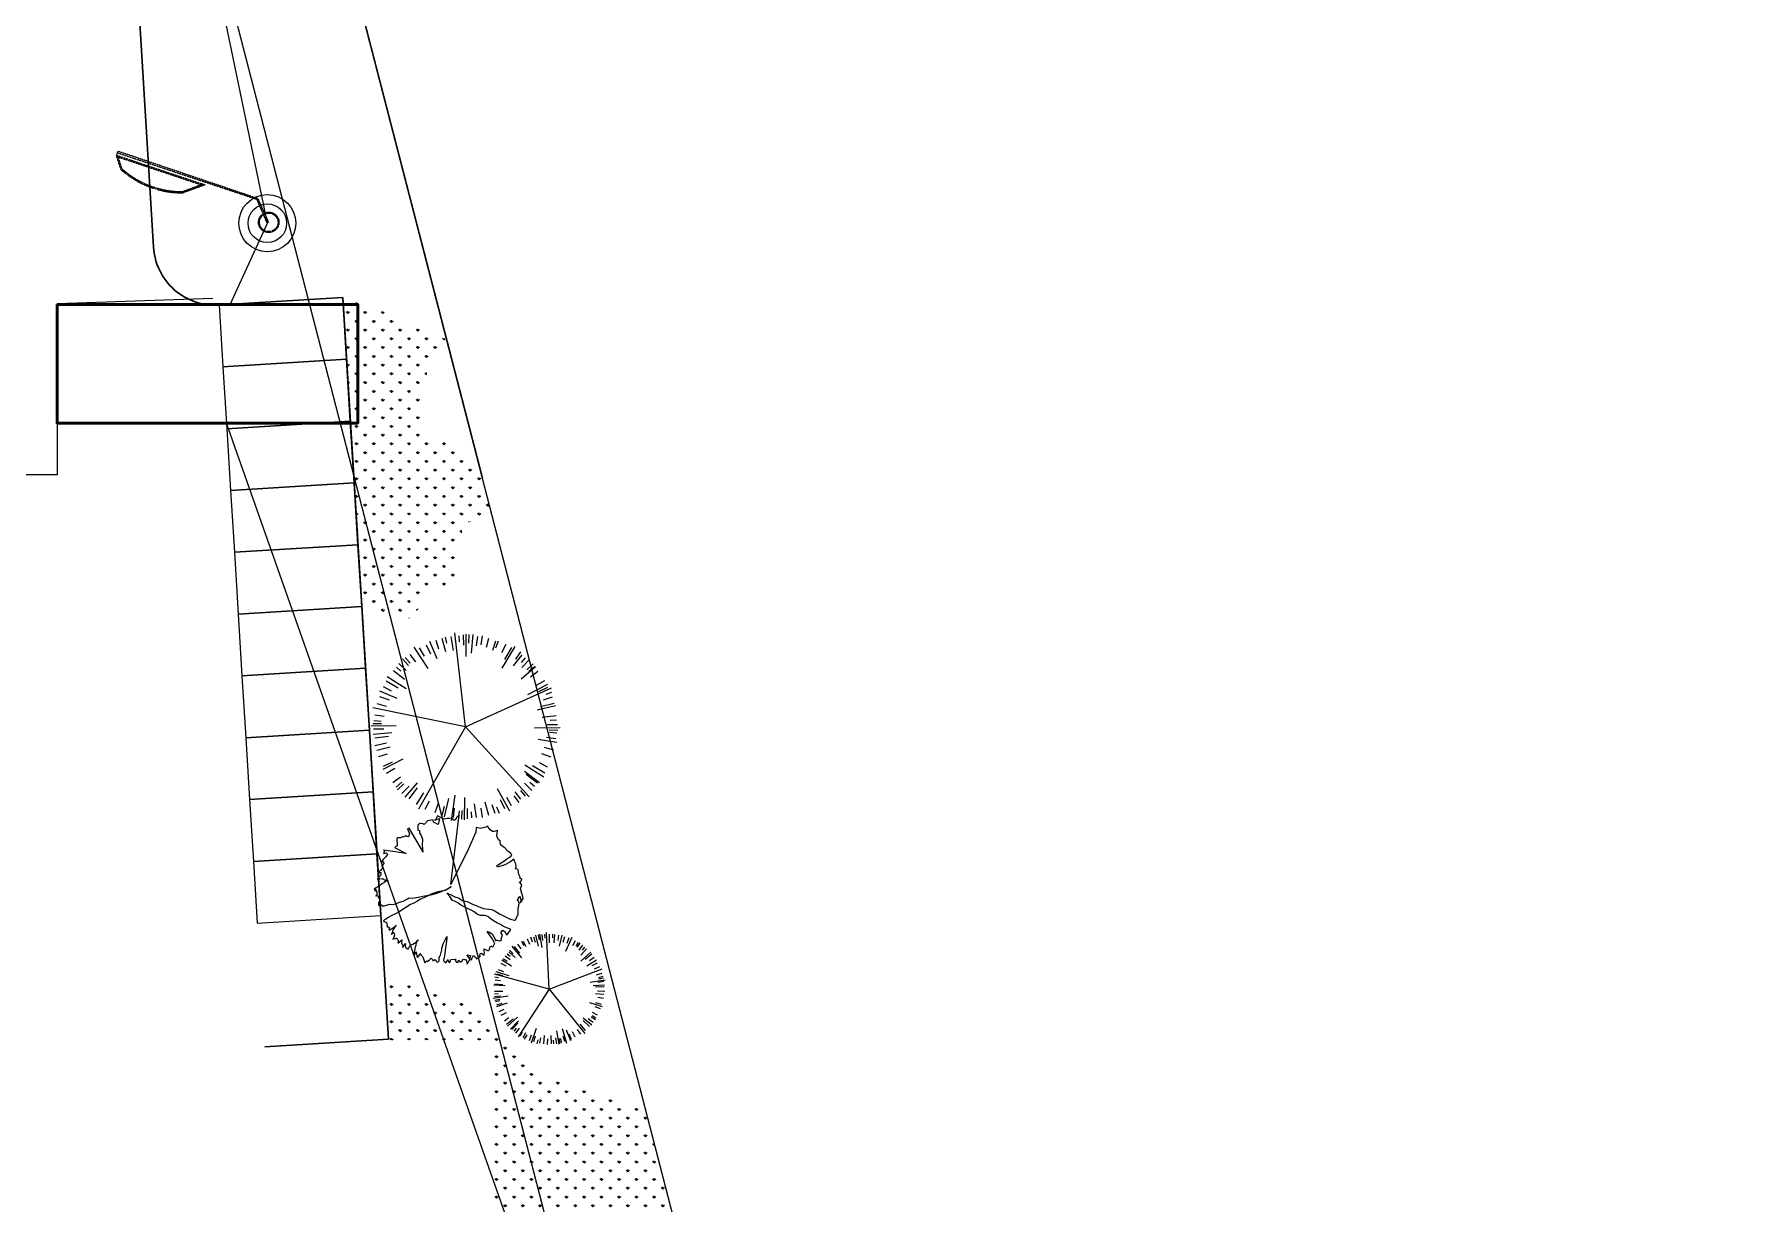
# Model space of a CAD drawing. Header units: millimetres. Extents: x 2402294 to 3337895, y 3394997 to 3969149.
# Drawn here: x 2518031 to 2545786, y 3455118 to 3474001 of the extents above; entities that cross this region are included whole.
import ezdxf

# ---------------------------------------------------------------- set-up
doc = ezdxf.new("R2010")
doc.units = ezdxf.units.MM
doc.header["$MEASUREMENT"] = 0
doc.linetypes.add('HIDDEN', pattern=[0.375, 0.25, -0.125])
for name, color, linetype in [('2', 2, 'HIDDEN'), ('EP', 20, 'Continuous'), ('FANCE', 25, 'Continuous'), ('ups wire', 3, 'Continuous')]:
    doc.layers.add(name, color=color, linetype=linetype)
for name, color, linetype, lineweight in [('electrical poles', 10, 'Continuous', 5), ('greenery', 82, 'Continuous', 5), ('landscape', 155, 'Continuous', 20), ('planters', 107, 'Continuous', 20), ('Wall-0.5', 7, 'Continuous', 50)]:
    doc.layers.add(name, color=color, linetype=linetype, lineweight=lineweight)
pattern_1 = [(90, (361325.64, -822646.28), (-141.421356, 141.421356), [37.5, -245.342713]), (45, (361325.64, -822646.28), (-141.421356, 141.421356), [37.5, -162.5]), (135, (361325.64, -822646.28), (-141.421356, -141.421356), [37.5, -162.5])]

# ---------------------------------------------------------------- blocks, each defined once
blk = doc.blocks.new('tr-flat-4-flat-1-flat-1-flat-1')
at = {"layer": 'greenery', "color": 3, "ltscale": 5}
for p, q in [((473754, -1753045), (473830, -1753021)), ((473754, -1753045), (473830, -1753021)), ((473798, -1752975), (473765, -1753041)), ((473798, -1752975), (473765, -1753041)), ((473861, -1753007), (473798, -1752975)), ((473861, -1753007), (473798, -1752975)), ((473830, -1753021), (473809, -1753114)), ((473830, -1753021), (473809, -1753114)), ((473908, -1753029), (473861, -1753007)), ((473908, -1753029), (473861, -1753007)), ((473952, -1753018), (473908, -1753029)), ((473952, -1753018), (473908, -1753029)), ((473989, -1753019), (473952, -1753018)), ((473989, -1753019), (473952, -1753018)), ((474037, -1753015), (473989, -1753019)), ((474037, -1753015), (473989, -1753019)), ((474011, -1754084), (474148, -1752958)), ((474011, -1754084), (474148, -1752958)), ((474063, -1753046), (474037, -1753015)), ((474063, -1753046), (474037, -1753015)), ((474105, -1753002), (474094, -1753032)), ((474105, -1753002), (474094, -1753032)), ((474148, -1752958), (474105, -1753002)), ((474148, -1752958), (474105, -1753002)), ((474148, -1752958), (474148, -1752958)), ((474148, -1752958), (474148, -1752958)), ((473342, -1753175), (473311, -1753188)), ((473342, -1753175), (473311, -1753188)), ((473311, -1753188), (473346, -1753266)), ((473311, -1753188), (473346, -1753266)), ((473311, -1753188), (473311, -1753188)), ((473311, -1753188), (473311, -1753188)), ((473346, -1753266), (473330, -1753315)), ((473346, -1753266), (473330, -1753315)), ((473539, -1753512), (473342, -1753175)), ((473539, -1753512), (473342, -1753175)), ((473342, -1753175), (473342, -1753175)), ((473342, -1753175), (473342, -1753175)), ((473490, -1753118), (473480, -1753123)), ((473490, -1753118), (473480, -1753123)), ((473480, -1753123), (473480, -1753207)), ((473480, -1753123), (473480, -1753207)), ((473480, -1753123), (473480, -1753123)), ((473480, -1753123), (473480, -1753123)), ((473480, -1753207), (473507, -1753213)), ((473480, -1753207), (473507, -1753213)), ((473508, -1753102), (473490, -1753118)), ((473508, -1753102), (473490, -1753118)), ((473507, -1753213), (473505, -1753264)), ((473507, -1753213), (473505, -1753264)), ((473505, -1753264), (473518, -1753267)), ((473505, -1753264), (473518, -1753267)), ((473518, -1753098), (473508, -1753102)), ((473518, -1753098), (473508, -1753102)), ((473559, -1753105), (473518, -1753098)), ((473559, -1753105), (473518, -1753098)), ((473518, -1753267), (473531, -1753295)), ((473518, -1753267), (473531, -1753295)), ((473531, -1753295), (473556, -1753352)), ((473531, -1753295), (473556, -1753352)), ((473575, -1753115), (473559, -1753105)), ((473575, -1753115), (473559, -1753105)), ((473586, -1753111), (473575, -1753115)), ((473586, -1753111), (473575, -1753115)), ((473635, -1753055), (473586, -1753111)), ((473635, -1753055), (473586, -1753111)), ((473727, -1753040), (473635, -1753055)), ((473727, -1753040), (473635, -1753055)), ((473733, -1753080), (473727, -1753040)), ((473733, -1753080), (473727, -1753040)), ((473809, -1753114), (473733, -1753080)), ((473809, -1753114), (473733, -1753080)), ((473765, -1753041), (473754, -1753045)), ((473765, -1753041), (473754, -1753045)), ((473754, -1753045), (473754, -1753045)), ((473754, -1753045), (473754, -1753045)), ((474076, -1753048), (474063, -1753046)), ((474076, -1753048), (474063, -1753046)), ((474094, -1753032), (474076, -1753048)), ((474094, -1753032), (474076, -1753048)), ((474418, -1753238), (474295, -1753520)), ((474418, -1753238), (474295, -1753520)), ((474424, -1753167), (474418, -1753238)), ((474424, -1753167), (474418, -1753238)), ((474424, -1753167), (474424, -1753167)), ((474424, -1753167), (474424, -1753167)), ((474451, -1753172), (474424, -1753167)), ((474424, -1753167), (474424, -1753167)), ((474424, -1753167), (474424, -1753167)), ((474451, -1753172), (474424, -1753167)), ((474491, -1753180), (474451, -1753172)), ((474491, -1753180), (474451, -1753172)), ((474536, -1753169), (474491, -1753180)), ((474536, -1753169), (474491, -1753180)), ((474580, -1753158), (474536, -1753169)), ((474580, -1753158), (474536, -1753169)), ((474536, -1753169), (474536, -1753169)), ((474536, -1753169), (474536, -1753169)), ((474611, -1753145), (474580, -1753158)), ((474611, -1753145), (474580, -1753158)), ((474618, -1753159), (474611, -1753145)), ((474618, -1753159), (474611, -1753145)), ((474650, -1753204), (474618, -1753159)), ((474650, -1753204), (474618, -1753159)), ((474686, -1753231), (474650, -1753204)), ((474686, -1753231), (474650, -1753204)), ((474710, -1753229), (474686, -1753231)), ((474710, -1753229), (474686, -1753231)), ((474765, -1753213), (474710, -1753229)), ((474765, -1753213), (474710, -1753229)), ((474754, -1753302), (474765, -1753213)), ((474754, -1753302), (474765, -1753213)), ((472941, -1753553), (472926, -1753576)), ((472941, -1753553), (472926, -1753576)), ((472926, -1753576), (472930, -1753584)), ((472926, -1753576), (472930, -1753584)), ((472928, -1753525), (472941, -1753553)), ((472932, -1753532), (472928, -1753525)), ((472928, -1753525), (472941, -1753553)), ((472932, -1753532), (472928, -1753525)), ((472930, -1753584), (472974, -1753573)), ((472930, -1753584), (472974, -1753573)), ((473289, -1753587), (472932, -1753532)), ((473289, -1753587), (472932, -1753532)), ((472974, -1753573), (472977, -1753580)), ((472974, -1753573), (472977, -1753580)), ((473127, -1753472), (473110, -1753488)), ((473127, -1753472), (473110, -1753488)), ((473110, -1753488), (473113, -1753495)), ((473110, -1753488), (473113, -1753495)), ((473113, -1753495), (473289, -1753587)), ((473113, -1753495), (473289, -1753587)), ((473148, -1753463), (473127, -1753472)), ((473148, -1753463), (473127, -1753472)), ((473153, -1753333), (473143, -1753338)), ((473153, -1753333), (473143, -1753338)), ((473143, -1753338), (473148, -1753463)), ((473143, -1753338), (473148, -1753463)), ((473201, -1753330), (473153, -1753333)), ((473201, -1753330), (473153, -1753333)), ((473232, -1753316), (473201, -1753330)), ((473232, -1753316), (473201, -1753330)), ((473245, -1753319), (473232, -1753316)), ((473245, -1753319), (473232, -1753316)), ((473287, -1753301), (473245, -1753319)), ((473287, -1753301), (473245, -1753319)), ((473303, -1753310), (473287, -1753301)), ((473303, -1753310), (473287, -1753301)), ((473330, -1753315), (473303, -1753310)), ((473330, -1753315), (473303, -1753310)), ((473561, -1753562), (473539, -1753512)), ((473561, -1753562), (473539, -1753512)), ((473556, -1753352), (473548, -1753448)), ((473556, -1753352), (473548, -1753448)), ((473548, -1753448), (473561, -1753562)), ((473548, -1753448), (473561, -1753562)), ((474295, -1753520), (474011, -1754084)), ((474295, -1753520), (474011, -1754084)), ((474761, -1753317), (474754, -1753302)), ((474761, -1753317), (474754, -1753302)), ((474782, -1753366), (474761, -1753317)), ((474782, -1753366), (474761, -1753317)), ((474812, -1753379), (474782, -1753366)), ((474812, -1753379), (474782, -1753366)), ((474816, -1753444), (474812, -1753379)), ((474816, -1753444), (474812, -1753379)), ((474856, -1753478), (474816, -1753444)), ((474856, -1753478), (474816, -1753444)), ((474889, -1753497), (474856, -1753478)), ((474889, -1753497), (474856, -1753478)), ((474909, -1753514), (474889, -1753497)), ((474909, -1753514), (474889, -1753497)), ((474918, -1753536), (474909, -1753514)), ((474918, -1753536), (474909, -1753514)), ((474951, -1753555), (474918, -1753536)), ((474951, -1753555), (474918, -1753536)), ((474990, -1753589), (474951, -1753555)), ((474990, -1753589), (474951, -1753555)), ((472892, -1753837), (472878, -1753860)), ((472892, -1753837), (472878, -1753860)), ((472922, -1753680), (472890, -1753719)), ((472922, -1753680), (472890, -1753719)), ((472910, -1753821), (472892, -1753837)), ((472910, -1753821), (472892, -1753837)), ((472894, -1753701), (472914, -1753717)), ((472894, -1753701), (472914, -1753717)), ((472905, -1753781), (472897, -1753792)), ((472905, -1753781), (472897, -1753792)), ((472897, -1753792), (472908, -1753788)), ((472897, -1753792), (472908, -1753788)), ((472919, -1753757), (472905, -1753781)), ((472919, -1753757), (472905, -1753781)), ((472905, -1753781), (472905, -1753781)), ((472905, -1753781), (472905, -1753781)), ((472908, -1753788), (472910, -1753821)), ((472908, -1753788), (472910, -1753821)), ((472914, -1753717), (472924, -1753713)), ((472914, -1753717), (472924, -1753713)), ((472914, -1753717), (472914, -1753717)), ((472914, -1753717), (472914, -1753717)), ((472930, -1753753), (472919, -1753757)), ((472930, -1753753), (472919, -1753757)), ((472919, -1753757), (472919, -1753757)), ((472919, -1753757), (472919, -1753757)), ((472919, -1753757), (472919, -1753757)), ((472919, -1753757), (472919, -1753757)), ((472919, -1753757), (472919, -1753757)), ((472919, -1753757), (472919, -1753757)), ((472965, -1753636), (472922, -1753680)), ((472965, -1753636), (472922, -1753680)), ((472924, -1753713), (472927, -1753720)), ((472924, -1753713), (472924, -1753713)), ((472924, -1753713), (472927, -1753720)), ((472924, -1753713), (472924, -1753713)), ((472927, -1753720), (472930, -1753753)), ((472927, -1753720), (472930, -1753753)), ((472972, -1753624), (472965, -1753636)), ((472972, -1753624), (472965, -1753636)), ((472965, -1753636), (472965, -1753636)), ((472965, -1753636), (472965, -1753636)), ((472990, -1753608), (472972, -1753624)), ((472990, -1753608), (472972, -1753624)), ((472977, -1753580), (472990, -1753608)), ((472977, -1753580), (472990, -1753608)), ((474755, -1753784), (474783, -1753764)), ((474755, -1753784), (474783, -1753764)), ((474765, -1753806), (474755, -1753784)), ((474765, -1753806), (474755, -1753784)), ((474885, -1753770), (474765, -1753806)), ((474885, -1753770), (474765, -1753806)), ((474783, -1753764), (474870, -1753709)), ((474783, -1753764), (474870, -1753709)), ((474870, -1753709), (474916, -1753672)), ((474870, -1753709), (474916, -1753672)), ((474965, -1753727), (474885, -1753770)), ((474965, -1753727), (474885, -1753770)), ((474916, -1753672), (474965, -1753642)), ((474916, -1753672), (474965, -1753642)), ((474965, -1753642), (474975, -1753638)), ((474965, -1753642), (474975, -1753638)), ((474982, -1753711), (474965, -1753727)), ((474982, -1753711), (474965, -1753727)), ((474975, -1753638), (475000, -1753610)), ((474975, -1753638), (475000, -1753610)), ((475028, -1753674), (474982, -1753711)), ((475028, -1753674), (474982, -1753711)), ((475000, -1753610), (474990, -1753589)), ((475000, -1753610), (474990, -1753589)), ((475043, -1753709), (475028, -1753674)), ((475043, -1753709), (475028, -1753674)), ((475062, -1753752), (475043, -1753709)), ((475062, -1753752), (475043, -1753709)), ((475059, -1753830), (475067, -1753792)), ((475059, -1753830), (475067, -1753792)), ((475102, -1753844), (475059, -1753830)), ((475102, -1753844), (475059, -1753830)), ((475067, -1753792), (475062, -1753752)), ((475067, -1753792), (475062, -1753752)), ((475107, -1753884), (475102, -1753844)), ((475107, -1753884), (475102, -1753844)), ((472823, -1754130), (472792, -1754143)), ((472823, -1754130), (472792, -1754143)), ((472833, -1754125), (472823, -1754130)), ((472833, -1754125), (472823, -1754130)), ((472832, -1753982), (472828, -1754000)), ((472832, -1753982), (472828, -1754000)), ((472828, -1754000), (472839, -1753996)), ((472828, -1754000), (472839, -1753996)), ((472840, -1753970), (472832, -1753982)), ((472840, -1753970), (472832, -1753982)), ((472832, -1753982), (472832, -1753982)), ((472832, -1753982), (472832, -1753982)), ((472861, -1754104), (472833, -1754125)), ((472861, -1754104), (472833, -1754125)), ((472839, -1753996), (472849, -1753991)), ((472839, -1753996), (472849, -1753991)), ((472860, -1753961), (472840, -1753970)), ((472860, -1753961), (472840, -1753970)), ((472849, -1753991), (472859, -1753987)), ((472849, -1753991), (472859, -1753987)), ((472849, -1753991), (472849, -1753991)), ((472849, -1753991), (472849, -1753991)), ((472860, -1753876), (472853, -1753888)), ((472860, -1753876), (472853, -1753888)), ((472853, -1753888), (472856, -1753895)), ((472853, -1753888), (472856, -1753895)), ((472856, -1753895), (472866, -1753891)), ((472856, -1753895), (472866, -1753891)), ((472856, -1753895), (472856, -1753895)), ((472856, -1753895), (472856, -1753895)), ((472859, -1753987), (472886, -1753992)), ((472859, -1753987), (472886, -1753992)), ((472867, -1753865), (472860, -1753876)), ((472867, -1753865), (472860, -1753876)), ((472868, -1753949), (472860, -1753961)), ((472868, -1753949), (472860, -1753961)), ((472879, -1754088), (472861, -1754104)), ((472879, -1754088), (472861, -1754104)), ((472866, -1753891), (472880, -1753893)), ((472866, -1753891), (472866, -1753891)), ((472866, -1753891), (472880, -1753893)), ((472866, -1753891), (472866, -1753891)), ((472878, -1753860), (472867, -1753865)), ((472878, -1753860), (472867, -1753865)), ((472875, -1753938), (472868, -1753949)), ((472875, -1753938), (472868, -1753949)), ((472882, -1753926), (472875, -1753938)), ((472882, -1753926), (472875, -1753938)), ((472889, -1754084), (472879, -1754088)), ((472889, -1754084), (472879, -1754088)), ((472880, -1753893), (472882, -1753926)), ((472880, -1753893), (472882, -1753926)), ((472882, -1753926), (472882, -1753926)), ((472882, -1753926), (472882, -1753926)), ((472886, -1753992), (472910, -1753990)), ((472886, -1753992), (472910, -1753990)), ((472907, -1754068), (472889, -1754084)), ((472907, -1754068), (472889, -1754084)), ((472928, -1754059), (472907, -1754068)), ((472928, -1754059), (472907, -1754068)), ((472910, -1753990), (472927, -1754000)), ((472910, -1753990), (472927, -1754000)), ((472927, -1754000), (472943, -1754009)), ((472927, -1754000), (472943, -1754009)), ((472938, -1754054), (472928, -1754059)), ((472938, -1754054), (472928, -1754059)), ((472928, -1754059), (472928, -1754059)), ((472928, -1754059), (472928, -1754059)), ((472956, -1754038), (472938, -1754054)), ((472956, -1754038), (472938, -1754054)), ((472943, -1754009), (472957, -1754012)), ((472943, -1754009), (472957, -1754012)), ((472997, -1754020), (472956, -1754038)), ((472997, -1754020), (472956, -1754038)), ((472957, -1754012), (472990, -1754031)), ((472957, -1754012), (472990, -1754031)), ((472990, -1754031), (473003, -1754034)), ((472990, -1754031), (473003, -1754034)), ((472997, -1754020), (472997, -1754020)), ((473003, -1754034), (472997, -1754020)), ((472997, -1754020), (472997, -1754020)), ((473003, -1754034), (472997, -1754020)), ((473985, -1754138), (474013, -1754117)), ((473985, -1754138), (474013, -1754117)), ((474017, -1754124), (473999, -1754140)), ((474017, -1754124), (473999, -1754140)), ((474013, -1754117), (474017, -1754124)), ((474013, -1754117), (474017, -1754124)), ((475113, -1753925), (475107, -1753884)), ((475113, -1753925), (475107, -1753884)), ((475131, -1753967), (475113, -1753925)), ((475131, -1753967), (475113, -1753925)), ((475124, -1753979), (475131, -1753967)), ((475124, -1753979), (475131, -1753967)), ((475160, -1754005), (475124, -1753979)), ((475160, -1754005), (475124, -1753979)), ((475124, -1754063), (475146, -1754029)), ((475124, -1754063), (475146, -1754029)), ((475134, -1754059), (475124, -1754063)), ((475134, -1754059), (475124, -1754063)), ((475160, -1754090), (475134, -1754059)), ((475160, -1754090), (475134, -1754059)), ((475145, -1754139), (475160, -1754090)), ((475145, -1754139), (475160, -1754090)), ((475146, -1754029), (475156, -1754024)), ((475146, -1754029), (475156, -1754024)), ((475156, -1754024), (475160, -1754005)), ((475156, -1754024), (475160, -1754005)), ((475160, -1754090), (475160, -1754090)), ((475160, -1754090), (475160, -1754090)), ((475160, -1754090), (475160, -1754090)), ((475160, -1754090), (475160, -1754090)), ((472792, -1754143), (472774, -1754159)), ((472792, -1754143), (472774, -1754159)), ((472774, -1754159), (472778, -1754166)), ((472774, -1754159), (472778, -1754166)), ((472778, -1754166), (472788, -1754162)), ((472778, -1754166), (472788, -1754162)), ((472804, -1754172), (472787, -1754188)), ((472804, -1754172), (472787, -1754188)), ((472787, -1754188), (472790, -1754195)), ((472787, -1754188), (472790, -1754195)), ((472788, -1754162), (472795, -1754150)), ((472788, -1754162), (472795, -1754150)), ((472790, -1754195), (472808, -1754179)), ((472790, -1754195), (472808, -1754179)), ((472795, -1754150), (472798, -1754157)), ((472795, -1754150), (472798, -1754157)), ((472798, -1754157), (472804, -1754172)), ((472798, -1754157), (472804, -1754172)), ((472800, -1754275), (472808, -1754263)), ((472808, -1754263), (472800, -1754275)), ((472800, -1754275), (472808, -1754263)), ((472808, -1754263), (472800, -1754275)), ((472808, -1754179), (472820, -1754207)), ((472808, -1754179), (472820, -1754207)), ((472815, -1754252), (472808, -1754263)), ((472815, -1754252), (472808, -1754263)), ((472808, -1754263), (472834, -1754269)), ((472808, -1754263), (472834, -1754269)), ((472820, -1754207), (472815, -1754252)), ((472820, -1754207), (472815, -1754252)), ((472834, -1754269), (472850, -1754304)), ((472834, -1754269), (472850, -1754304)), ((472847, -1754382), (472846, -1754407)), ((472847, -1754382), (472846, -1754407)), ((472846, -1754407), (472852, -1754422)), ((472846, -1754407), (472846, -1754407)), ((472846, -1754407), (472852, -1754422)), ((472846, -1754407), (472846, -1754407)), ((472858, -1754351), (472847, -1754382)), ((472858, -1754351), (472847, -1754382)), ((472847, -1754382), (472847, -1754382)), ((472847, -1754382), (472847, -1754382)), ((472850, -1754304), (472859, -1754325)), ((472850, -1754304), (472859, -1754325)), ((472852, -1754422), (472883, -1754408)), ((472852, -1754422), (472883, -1754408)), ((472859, -1754325), (472858, -1754351)), ((472859, -1754325), (472858, -1754351)), ((472883, -1754408), (472919, -1754435)), ((472883, -1754408), (472919, -1754435)), ((472974, -1754419), (473029, -1754404)), ((472974, -1754419), (473029, -1754404)), ((473029, -1754404), (473080, -1754407)), ((473029, -1754404), (473080, -1754407)), ((473080, -1754407), (473145, -1754387)), ((473080, -1754407), (473145, -1754387)), ((473145, -1754387), (473186, -1754369)), ((473145, -1754387), (473186, -1754369)), ((473186, -1754369), (473241, -1754353)), ((473186, -1754369), (473241, -1754353)), ((473364, -1754409), (473208, -1754503)), ((473364, -1754409), (473208, -1754503)), ((473241, -1754353), (473311, -1754314)), ((473241, -1754353), (473311, -1754314)), ((473311, -1754314), (473342, -1754301)), ((473311, -1754314), (473342, -1754301)), ((473342, -1754301), (473392, -1754304)), ((473342, -1754301), (473392, -1754304)), ((473416, -1754387), (473364, -1754409)), ((473416, -1754387), (473364, -1754409)), ((473392, -1754304), (473485, -1754289)), ((473392, -1754304), (473485, -1754289)), ((473475, -1754352), (473416, -1754387)), ((473475, -1754352), (473416, -1754387)), ((473514, -1754327), (473475, -1754352)), ((473514, -1754327), (473475, -1754352)), ((473485, -1754289), (473587, -1754270)), ((473485, -1754289), (473587, -1754270)), ((473586, -1754296), (473514, -1754327)), ((473586, -1754296), (473514, -1754327)), ((473707, -1754234), (473586, -1754296)), ((473707, -1754234), (473586, -1754296)), ((473587, -1754270), (473655, -1754257)), ((473587, -1754270), (473655, -1754257)), ((473655, -1754257), (473689, -1754250)), ((473655, -1754257), (473689, -1754250)), ((473689, -1754250), (473734, -1754239)), ((473689, -1754250), (473734, -1754239)), ((473803, -1754201), (473707, -1754234)), ((473803, -1754201), (473707, -1754234)), ((473734, -1754239), (473789, -1754224)), ((473734, -1754239), (473789, -1754224)), ((473789, -1754224), (473864, -1754199)), ((473789, -1754224), (473864, -1754199)), ((473919, -1754184), (473803, -1754201)), ((473919, -1754184), (473803, -1754201)), ((473864, -1754199), (473937, -1754168)), ((473864, -1754199), (473937, -1754168)), ((473999, -1754140), (473919, -1754184)), ((473999, -1754140), (473919, -1754184)), ((473937, -1754168), (473985, -1754138)), ((473937, -1754168), (473985, -1754138)), ((473951, -1754229), (473959, -1754217)), ((473951, -1754229), (473959, -1754217)), ((473997, -1754277), (473951, -1754229)), ((473997, -1754277), (473951, -1754229)), ((473959, -1754217), (473981, -1754241)), ((473959, -1754217), (473981, -1754241)), ((473981, -1754241), (474008, -1754246)), ((473981, -1754241), (474008, -1754246)), ((474035, -1754336), (473997, -1754277)), ((474035, -1754336), (473997, -1754277)), ((474008, -1754246), (474075, -1754285)), ((474008, -1754246), (474075, -1754285)), ((474082, -1754358), (474035, -1754336)), ((474082, -1754358), (474035, -1754336)), ((474075, -1754285), (474145, -1754305)), ((474075, -1754285), (474145, -1754305)), ((474128, -1754380), (474082, -1754358)), ((474128, -1754380), (474082, -1754358)), ((474168, -1754414), (474128, -1754380)), ((474168, -1754414), (474128, -1754380)), ((474145, -1754305), (474198, -1754341)), ((474145, -1754305), (474198, -1754341)), ((474198, -1754341), (474278, -1754357)), ((474198, -1754341), (474278, -1754357)), ((474278, -1754357), (474375, -1754408)), ((474278, -1754357), (474375, -1754408)), ((474375, -1754408), (474405, -1754420)), ((474375, -1754408), (474405, -1754420)), ((475086, -1754343), (475122, -1754284)), ((475086, -1754343), (475122, -1754284)), ((475099, -1754345), (475086, -1754343)), ((475099, -1754345), (475086, -1754343)), ((475115, -1754381), (475099, -1754345)), ((475115, -1754381), (475099, -1754345)), ((475113, -1754432), (475115, -1754381)), ((475113, -1754432), (475115, -1754381)), ((475122, -1754284), (475129, -1754273)), ((475122, -1754284), (475129, -1754273)), ((475129, -1754273), (475144, -1754334)), ((475129, -1754273), (475144, -1754334)), ((475138, -1754151), (475145, -1754139)), ((475138, -1754151), (475145, -1754139)), ((475138, -1754151), (475138, -1754151)), ((475161, -1754233), (475138, -1754151)), ((475138, -1754151), (475138, -1754151)), ((475161, -1754233), (475138, -1754151)), ((475139, -1754379), (475182, -1754309)), ((475139, -1754379), (475182, -1754309)), ((475144, -1754334), (475139, -1754379)), ((475144, -1754334), (475139, -1754379)), ((475171, -1754255), (475161, -1754233)), ((475171, -1754255), (475161, -1754233)), ((475182, -1754309), (475171, -1754255)), ((475182, -1754309), (475171, -1754255)), ((472852, -1754422), (472852, -1754422)), ((472852, -1754422), (472852, -1754422)), ((472919, -1754435), (472974, -1754419)), ((472919, -1754435), (472974, -1754419)), ((472941, -1754654), (472924, -1754670)), ((472941, -1754654), (472924, -1754670)), ((472924, -1754670), (472930, -1754684)), ((472924, -1754670), (472924, -1754670)), ((472924, -1754670), (472930, -1754684)), ((472924, -1754670), (472924, -1754670)), ((472930, -1754684), (472940, -1754680)), ((472930, -1754684), (472940, -1754680)), ((472940, -1754680), (472973, -1754699)), ((472940, -1754680), (472940, -1754680)), ((472940, -1754680), (472973, -1754699)), ((472940, -1754680), (472940, -1754680)), ((472972, -1754640), (472941, -1754654)), ((472972, -1754640), (472941, -1754654)), ((473000, -1754619), (472972, -1754640)), ((473000, -1754619), (472972, -1754640)), ((473049, -1754590), (473000, -1754619)), ((473049, -1754590), (473000, -1754619)), ((473142, -1754549), (473049, -1754590)), ((473142, -1754549), (473049, -1754590)), ((473191, -1754519), (473142, -1754549)), ((473191, -1754519), (473142, -1754549)), ((473208, -1754503), (473191, -1754519)), ((473208, -1754503), (473191, -1754519)), ((474217, -1754443), (474168, -1754414)), ((474217, -1754443), (474168, -1754414)), ((474281, -1754475), (474217, -1754443)), ((474281, -1754475), (474217, -1754443)), ((474341, -1754499), (474281, -1754475)), ((474341, -1754499), (474281, -1754475)), ((474390, -1754528), (474341, -1754499)), ((474390, -1754528), (474341, -1754499)), ((474446, -1754571), (474390, -1754528)), ((474446, -1754571), (474390, -1754528)), ((474405, -1754420), (474538, -1754472)), ((474405, -1754420), (474538, -1754472)), ((474490, -1754586), (474446, -1754571)), ((474490, -1754586), (474446, -1754571)), ((474564, -1754588), (474490, -1754586)), ((474564, -1754588), (474490, -1754586)), ((474538, -1754472), (474670, -1754491)), ((474538, -1754472), (474670, -1754491)), ((474608, -1754602), (474564, -1754588)), ((474608, -1754602), (474564, -1754588)), ((474647, -1754636), (474608, -1754602)), ((474647, -1754636), (474608, -1754602)), ((474700, -1754672), (474647, -1754636)), ((474700, -1754672), (474647, -1754636)), ((474670, -1754491), (474713, -1754506)), ((474670, -1754491), (474713, -1754506)), ((474766, -1754711), (474700, -1754672)), ((474766, -1754711), (474700, -1754672)), ((474713, -1754506), (474799, -1754561)), ((474713, -1754506), (474799, -1754561)), ((474799, -1754561), (474909, -1754615)), ((474799, -1754561), (474909, -1754615)), ((474909, -1754615), (474972, -1754646)), ((474909, -1754615), (474972, -1754646)), ((474972, -1754646), (474999, -1754652)), ((474972, -1754646), (474999, -1754652)), ((474999, -1754652), (475039, -1754659)), ((474999, -1754652), (475039, -1754659)), ((475039, -1754659), (475053, -1754662)), ((475039, -1754659), (475039, -1754659)), ((475039, -1754659), (475053, -1754662)), ((475039, -1754659), (475039, -1754659)), ((475053, -1754662), (475067, -1754639)), ((475053, -1754662), (475067, -1754639)), ((475067, -1754639), (475075, -1754627)), ((475067, -1754639), (475075, -1754627)), ((475075, -1754627), (475083, -1754589)), ((475075, -1754627), (475083, -1754589)), ((475083, -1754589), (475100, -1754573)), ((475083, -1754589), (475100, -1754573)), ((475083, -1754589), (475083, -1754589)), ((475083, -1754589), (475083, -1754589)), ((475083, -1754589), (475083, -1754589)), ((475083, -1754589), (475083, -1754589)), ((475100, -1754573), (475103, -1754496)), ((475100, -1754573), (475103, -1754496)), ((475103, -1754496), (475106, -1754444)), ((475103, -1754496), (475106, -1754444)), ((475103, -1754496), (475103, -1754496)), ((475103, -1754496), (475103, -1754496)), ((475106, -1754444), (475113, -1754432)), ((475106, -1754444), (475113, -1754432)), ((472973, -1754699), (472982, -1754746)), ((472973, -1754699), (472982, -1754746)), ((472982, -1754746), (472977, -1754765)), ((472982, -1754746), (472977, -1754765)), ((472977, -1754765), (472991, -1754767)), ((472977, -1754765), (472977, -1754765)), ((472977, -1754765), (472991, -1754767)), ((472977, -1754765), (472977, -1754765)), ((472991, -1754767), (472994, -1754774)), ((472991, -1754767), (472994, -1754774)), ((472994, -1754774), (473004, -1754770)), ((472994, -1754774), (473004, -1754770)), ((473004, -1754770), (473024, -1754787)), ((473004, -1754770), (473024, -1754787)), ((473024, -1754787), (473013, -1754817)), ((473024, -1754787), (473013, -1754817)), ((473013, -1754817), (473026, -1754820)), ((473013, -1754817), (473026, -1754820)), ((473026, -1754820), (473044, -1754804)), ((473026, -1754820), (473044, -1754804)), ((473044, -1754804), (473054, -1754799)), ((473044, -1754804), (473054, -1754799)), ((473054, -1754799), (473103, -1754769)), ((473054, -1754799), (473103, -1754769)), ((473069, -1754860), (473054, -1754884)), ((473069, -1754860), (473054, -1754884)), ((473054, -1754884), (473057, -1754891)), ((473054, -1754884), (473057, -1754891)), ((473057, -1754891), (473082, -1754863)), ((473057, -1754891), (473082, -1754863)), ((473070, -1754835), (473069, -1754860)), ((473070, -1754835), (473069, -1754860)), ((473084, -1754811), (473070, -1754835)), ((473084, -1754811), (473070, -1754835)), ((473092, -1754943), (473078, -1754966)), ((473092, -1754943), (473078, -1754966)), ((473078, -1754966), (473088, -1754962)), ((473078, -1754966), (473088, -1754962)), ((473082, -1754863), (473092, -1754858)), ((473082, -1754863), (473092, -1754858)), ((473120, -1754753), (473084, -1754811)), ((473120, -1754753), (473084, -1754811)), ((473088, -1754962), (473122, -1754955)), ((473088, -1754962), (473122, -1754955)), ((473092, -1754858), (473101, -1754906)), ((473092, -1754858), (473101, -1754906)), ((473101, -1754906), (473092, -1754943)), ((473101, -1754906), (473092, -1754943)), ((473103, -1754769), (473131, -1754749)), ((473103, -1754769), (473131, -1754749)), ((473131, -1754749), (473120, -1754753)), ((473131, -1754749), (473120, -1754753)), ((473122, -1754955), (473130, -1754944)), ((473122, -1754955), (473130, -1754944)), ((473130, -1754944), (473152, -1754968)), ((473130, -1754944), (473152, -1754968)), ((473921, -1754979), (473950, -1754932)), ((473921, -1754979), (473950, -1754932)), ((473946, -1754951), (473944, -1755002)), ((473946, -1754951), (473944, -1755002)), ((473947, -1754925), (473946, -1754951)), ((473947, -1754925), (473946, -1754951)), ((473950, -1754932), (473947, -1754925)), ((473950, -1754932), (473947, -1754925)), ((474602, -1754842), (474628, -1754847)), ((474646, -1754916), (474602, -1754842)), ((474602, -1754842), (474628, -1754847)), ((474646, -1754916), (474602, -1754842)), ((474628, -1754847), (474681, -1754884)), ((474628, -1754847), (474681, -1754884)), ((474669, -1754940), (474646, -1754916)), ((474669, -1754940), (474646, -1754916)), ((474720, -1755028), (474669, -1754940)), ((474720, -1755028), (474669, -1754940)), ((474681, -1754884), (474735, -1754979)), ((474681, -1754884), (474735, -1754979)), ((474813, -1754733), (474766, -1754711)), ((474813, -1754733), (474766, -1754711)), ((474862, -1754762), (474813, -1754733)), ((474862, -1754762), (474813, -1754733)), ((474818, -1754858), (474853, -1754825)), ((474818, -1754858), (474853, -1754825)), ((474850, -1754903), (474818, -1754858)), ((474850, -1754903), (474818, -1754858)), ((474827, -1754964), (474831, -1754945)), ((474827, -1754964), (474831, -1754945)), ((474833, -1754978), (474827, -1754964)), ((474833, -1754978), (474827, -1754964)), ((474831, -1754945), (474850, -1754903)), ((474831, -1754945), (474850, -1754903)), ((474831, -1754945), (474831, -1754945)), ((474831, -1754945), (474831, -1754945)), ((474853, -1754825), (474889, -1754852)), ((474853, -1754825), (474889, -1754852)), ((474906, -1754777), (474862, -1754762)), ((474906, -1754777), (474862, -1754762)), ((474889, -1754852), (474905, -1754887)), ((474889, -1754852), (474905, -1754887)), ((474905, -1754887), (474921, -1754897)), ((474905, -1754887), (474921, -1754897)), ((474969, -1754809), (474906, -1754777)), ((474969, -1754809), (474906, -1754777)), ((474921, -1754897), (474982, -1754811)), ((474921, -1754897), (474982, -1754811)), ((474982, -1754811), (474969, -1754809)), ((474982, -1754811), (474969, -1754809)), ((473152, -1754968), (473162, -1754989)), ((473152, -1754968), (473162, -1754989)), ((473157, -1755034), (473220, -1754981)), ((473157, -1755034), (473220, -1754981)), ((473161, -1755015), (473157, -1755034)), ((473161, -1755015), (473157, -1755034)), ((473162, -1754989), (473161, -1755015)), ((473162, -1754989), (473161, -1755015)), ((473220, -1754981), (473218, -1755032)), ((473220, -1754981), (473218, -1755032)), ((473218, -1755032), (473242, -1755089)), ((473218, -1755032), (473242, -1755089)), ((473235, -1755101), (473242, -1755089)), ((473242, -1755089), (473235, -1755101)), ((473235, -1755101), (473242, -1755089)), ((473242, -1755089), (473235, -1755101)), ((473242, -1755089), (473282, -1755038)), ((473242, -1755089), (473282, -1755038)), ((473282, -1755038), (473274, -1755076)), ((473282, -1755038), (473274, -1755076)), ((473274, -1755076), (473280, -1755090)), ((473274, -1755076), (473280, -1755090)), ((473280, -1755090), (473286, -1755104)), ((473280, -1755090), (473286, -1755104)), ((473286, -1755104), (473322, -1755131)), ((473286, -1755104), (473322, -1755131)), ((473322, -1755131), (473329, -1755119)), ((473322, -1755131), (473329, -1755119)), ((473329, -1755119), (473337, -1755107)), ((473329, -1755119), (473337, -1755107)), ((473337, -1755107), (473348, -1755077)), ((473337, -1755107), (473348, -1755077)), ((473348, -1755077), (473366, -1755061)), ((473348, -1755077), (473366, -1755061)), ((473366, -1755061), (473397, -1755047)), ((473366, -1755061), (473397, -1755047)), ((473397, -1755047), (473428, -1755034)), ((473397, -1755047), (473428, -1755034)), ((473431, -1755125), (473417, -1755207)), ((473431, -1755125), (473417, -1755207)), ((473417, -1755207), (473424, -1755222)), ((473417, -1755207), (473424, -1755222)), ((473424, -1755222), (473453, -1755175)), ((473424, -1755222), (473453, -1755175)), ((473424, -1755222), (473424, -1755222)), ((473424, -1755222), (473424, -1755222)), ((473428, -1755034), (473438, -1755029)), ((473428, -1755034), (473438, -1755029)), ((473443, -1755069), (473431, -1755125)), ((473443, -1755069), (473431, -1755125)), ((473431, -1755125), (473431, -1755125)), ((473431, -1755125), (473431, -1755125)), ((473438, -1755029), (473456, -1755013)), ((473438, -1755029), (473456, -1755013)), ((473454, -1755065), (473443, -1755069)), ((473454, -1755065), (473443, -1755069)), ((473466, -1755008), (473447, -1755050)), ((473466, -1755008), (473447, -1755050)), ((473447, -1755050), (473454, -1755065)), ((473447, -1755050), (473454, -1755065)), ((473453, -1755175), (473458, -1755215)), ((473453, -1755175), (473453, -1755175)), ((473453, -1755175), (473458, -1755215)), ((473453, -1755175), (473453, -1755175)), ((473456, -1755013), (473481, -1754985)), ((473456, -1755013), (473481, -1754985)), ((473456, -1755013), (473456, -1755013)), ((473456, -1755013), (473456, -1755013)), ((473458, -1755215), (473467, -1755236)), ((473458, -1755215), (473467, -1755236)), ((473467, -1755236), (473463, -1755255)), ((473467, -1755236), (473463, -1755255)), ((473491, -1754981), (473466, -1755008)), ((473491, -1754981), (473466, -1755008)), ((473476, -1755258), (473491, -1755235)), ((473476, -1755258), (473491, -1755235)), ((473481, -1754985), (473491, -1754981)), ((473481, -1754985), (473491, -1754981)), ((473490, -1755260), (473509, -1755218)), ((473490, -1755260), (473509, -1755218)), ((473491, -1755235), (473490, -1755260)), ((473491, -1755235), (473490, -1755260)), ((473509, -1755218), (473513, -1755200)), ((473509, -1755218), (473513, -1755200)), ((473513, -1755200), (473535, -1755224)), ((473513, -1755200), (473535, -1755224)), ((473535, -1755224), (473561, -1755255)), ((473535, -1755224), (473561, -1755255)), ((473825, -1755266), (473837, -1755236)), ((473825, -1755266), (473837, -1755236)), ((473837, -1755236), (473844, -1755224)), ((473837, -1755236), (473844, -1755224)), ((473844, -1755224), (473868, -1755138)), ((473844, -1755224), (473868, -1755138)), ((473868, -1755138), (473869, -1755112)), ((473868, -1755138), (473869, -1755112)), ((473869, -1755112), (473880, -1755081)), ((473869, -1755112), (473880, -1755081)), ((473880, -1755081), (473888, -1755044)), ((473880, -1755081), (473888, -1755044)), ((473888, -1755044), (473921, -1754979)), ((473888, -1755044), (473921, -1754979)), ((473911, -1755237), (473892, -1755305)), ((473911, -1755237), (473892, -1755305)), ((473916, -1755192), (473908, -1755230)), ((473916, -1755192), (473908, -1755230)), ((473908, -1755230), (473911, -1755237)), ((473908, -1755230), (473911, -1755237)), ((473922, -1755148), (473916, -1755192)), ((473922, -1755148), (473916, -1755192)), ((473944, -1755002), (473922, -1755148)), ((473944, -1755002), (473922, -1755148)), ((474275, -1755222), (474328, -1755233)), ((474310, -1755275), (474275, -1755222)), ((474275, -1755222), (474328, -1755233)), ((474310, -1755275), (474275, -1755222)), ((474328, -1755233), (474316, -1755289)), ((474328, -1755233), (474316, -1755289)), ((474365, -1755259), (474379, -1755236)), ((474365, -1755259), (474379, -1755236)), ((474379, -1755236), (474393, -1755238)), ((474379, -1755236), (474393, -1755238)), ((474393, -1755238), (474402, -1755260)), ((474393, -1755238), (474402, -1755260)), ((474481, -1755242), (474486, -1755198)), ((474481, -1755242), (474486, -1755198)), ((474494, -1755245), (474481, -1755242)), ((474494, -1755245), (474481, -1755242)), ((474486, -1755198), (474509, -1755196)), ((474486, -1755198), (474509, -1755196)), ((474509, -1755196), (474549, -1755229)), ((474509, -1755196), (474549, -1755229)), ((474549, -1755229), (474554, -1755185)), ((474549, -1755229), (474554, -1755185)), ((474549, -1755229), (474549, -1755229)), ((474549, -1755229), (474549, -1755229)), ((474552, -1755152), (474553, -1755126)), ((474552, -1755152), (474553, -1755126)), ((474554, -1755185), (474552, -1755152)), ((474554, -1755185), (474552, -1755152)), ((474553, -1755126), (474616, -1755158)), ((474553, -1755126), (474616, -1755158)), ((474616, -1755158), (474641, -1755130)), ((474616, -1755158), (474641, -1755130)), ((474616, -1755158), (474616, -1755158)), ((474616, -1755158), (474616, -1755158)), ((474635, -1755116), (474642, -1755104)), ((474635, -1755116), (474642, -1755104)), ((474638, -1755123), (474635, -1755116)), ((474638, -1755123), (474635, -1755116)), ((474641, -1755130), (474638, -1755123)), ((474641, -1755130), (474638, -1755123)), ((474642, -1755104), (474656, -1755081)), ((474642, -1755104), (474656, -1755081)), ((474656, -1755081), (474670, -1755083)), ((474656, -1755081), (474670, -1755083)), ((474670, -1755083), (474686, -1755093)), ((474670, -1755083), (474686, -1755093)), ((474686, -1755093), (474697, -1755088)), ((474686, -1755093), (474697, -1755088)), ((474697, -1755088), (474723, -1755035)), ((474697, -1755088), (474723, -1755035)), ((474723, -1755035), (474720, -1755028)), ((474723, -1755035), (474720, -1755028)), ((474735, -1754979), (474728, -1754990)), ((474735, -1754979), (474728, -1754990)), ((474728, -1754990), (474738, -1754986)), ((474728, -1754990), (474738, -1754986)), ((474738, -1754986), (474762, -1754984)), ((474738, -1754986), (474762, -1754984)), ((474762, -1754984), (474792, -1754996)), ((474762, -1754984), (474792, -1754996)), ((474792, -1754996), (474813, -1754987)), ((474792, -1754996), (474813, -1754987)), ((474813, -1754987), (474833, -1754978)), ((474813, -1754987), (474833, -1754978)), ((473463, -1755255), (473476, -1755258)), ((473463, -1755255), (473476, -1755258)), ((473561, -1755255), (473568, -1755269)), ((473561, -1755255), (473568, -1755269)), ((473568, -1755269), (473591, -1755351)), ((473568, -1755269), (473591, -1755351)), ((473591, -1755351), (473627, -1755319)), ((473591, -1755351), (473627, -1755319)), ((473591, -1755351), (473591, -1755351)), ((473591, -1755351), (473591, -1755351)), ((473627, -1755319), (473630, -1755326)), ((473627, -1755319), (473630, -1755326)), ((473630, -1755326), (473668, -1755301)), ((473630, -1755326), (473668, -1755301)), ((473668, -1755301), (473693, -1755273)), ((473668, -1755301), (473693, -1755273)), ((473668, -1755301), (473668, -1755301)), ((473668, -1755301), (473668, -1755301)), ((473693, -1755273), (473712, -1755290)), ((473693, -1755273), (473693, -1755273)), ((473693, -1755273), (473712, -1755290)), ((473693, -1755273), (473693, -1755273)), ((473712, -1755290), (473719, -1755304)), ((473712, -1755290), (473719, -1755304)), ((473719, -1755304), (473725, -1755319)), ((473719, -1755304), (473725, -1755319)), ((473725, -1755319), (473735, -1755314)), ((473725, -1755319), (473735, -1755314)), ((473735, -1755314), (473753, -1755298)), ((473735, -1755314), (473753, -1755298)), ((473753, -1755298), (473769, -1755308)), ((473753, -1755298), (473753, -1755298)), ((473753, -1755298), (473769, -1755308)), ((473753, -1755298), (473753, -1755298)), ((473769, -1755308), (473773, -1755315)), ((473769, -1755308), (473773, -1755315)), ((473773, -1755315), (473782, -1755336)), ((473773, -1755315), (473782, -1755336)), ((473782, -1755336), (473795, -1755339)), ((473782, -1755336), (473795, -1755339)), ((473795, -1755339), (473806, -1755334)), ((473795, -1755339), (473806, -1755334)), ((473806, -1755334), (473823, -1755318)), ((473806, -1755334), (473823, -1755318)), ((473823, -1755318), (473827, -1755299)), ((473823, -1755318), (473827, -1755299)), ((473824, -1755292), (473825, -1755266)), ((473824, -1755292), (473825, -1755266)), ((473827, -1755299), (473824, -1755292)), ((473827, -1755299), (473824, -1755292)), ((473892, -1755305), (473901, -1755326)), ((473892, -1755305), (473901, -1755326)), ((473901, -1755326), (473914, -1755329)), ((473901, -1755326), (473914, -1755329)), ((473914, -1755329), (473924, -1755350)), ((473914, -1755329), (473924, -1755350)), ((473924, -1755350), (473941, -1755334)), ((473924, -1755350), (473941, -1755334)), ((473941, -1755334), (473963, -1755299)), ((473941, -1755334), (473963, -1755299)), ((473963, -1755299), (473972, -1755320)), ((473963, -1755299), (473972, -1755320)), ((473972, -1755320), (473982, -1755342)), ((473972, -1755320), (473982, -1755342)), ((473982, -1755342), (473995, -1755344)), ((473982, -1755342), (473995, -1755344)), ((473995, -1755344), (474011, -1755295)), ((473995, -1755344), (474011, -1755295)), ((474011, -1755295), (474095, -1755292)), ((474011, -1755295), (474095, -1755292)), ((474088, -1755304), (474081, -1755315)), ((474088, -1755304), (474081, -1755315)), ((474081, -1755315), (474104, -1755339)), ((474081, -1755315), (474104, -1755339)), ((474095, -1755292), (474088, -1755304)), ((474095, -1755292), (474088, -1755304)), ((474104, -1755339), (474131, -1755344)), ((474104, -1755339), (474131, -1755344)), ((474131, -1755344), (474139, -1755307)), ((474131, -1755344), (474139, -1755307)), ((474139, -1755307), (474159, -1755324)), ((474139, -1755307), (474159, -1755324)), ((474159, -1755324), (474165, -1755338)), ((474159, -1755324), (474165, -1755338)), ((474165, -1755338), (474196, -1755324)), ((474165, -1755338), (474196, -1755324)), ((474196, -1755324), (474207, -1755294)), ((474196, -1755324), (474207, -1755294)), ((474207, -1755294), (474218, -1755289)), ((474207, -1755294), (474218, -1755289)), ((474218, -1755289), (474234, -1755299)), ((474218, -1755289), (474234, -1755299)), ((474234, -1755299), (474248, -1755302)), ((474234, -1755299), (474248, -1755302)), ((474248, -1755302), (474258, -1755297)), ((474248, -1755302), (474258, -1755297)), ((474258, -1755297), (474269, -1755351)), ((474258, -1755297), (474269, -1755351)), ((474269, -1755351), (474279, -1755373)), ((474269, -1755351), (474279, -1755373)), ((474279, -1755373), (474326, -1755284)), ((474279, -1755373), (474326, -1755284)), ((474326, -1755284), (474310, -1755275)), ((474326, -1755284), (474310, -1755275)), ((474316, -1755289), (474319, -1755296)), ((474316, -1755289), (474319, -1755296)), ((474319, -1755296), (474346, -1755301)), ((474319, -1755296), (474346, -1755301)), ((474346, -1755301), (474357, -1755271)), ((474346, -1755301), (474357, -1755271)), ((474357, -1755271), (474365, -1755259)), ((474357, -1755271), (474365, -1755259)), ((474357, -1755271), (474357, -1755271)), ((474357, -1755271), (474357, -1755271)), ((474402, -1755260), (474415, -1755262)), ((474402, -1755260), (474415, -1755262)), ((474415, -1755262), (474425, -1755284)), ((474415, -1755262), (474415, -1755262)), ((474415, -1755262), (474425, -1755284)), ((474415, -1755262), (474415, -1755262)), ((474425, -1755284), (474484, -1755249)), ((474425, -1755284), (474484, -1755249)), ((474484, -1755249), (474494, -1755245)), ((474484, -1755249), (474494, -1755245))]:
    blk.add_line(p, q, dxfattribs=at)
blk = doc.blocks.new('PLANT-48-flat-5-flat-1-flat-1-flat-1')
at = {"layer": 'greenery', "ltscale": 5}
for p, q in [((-343, 1414), (-286, 1196)), ((-290, 1428), (-269, 1331)), ((-200, 1439), (-163, 1215)), ((36, -19), (-133, 1501)), ((-71, 1452), (-65, 1353)), ((1, 1467), (3, 1301)), ((46, 1119), (49, 1481)), ((93, 1475), (88, 1334)), ((134, 1169), (159, 1473)), ((229, 1443), (209, 1292)), ((306, 1454), (284, 1307)), ((411, 1410), (371, 1261)), ((-861, 1152), (-768, 1030)), ((-565, 924), (-794, 1266)), ((-709, 1257), (-632, 1123)), ((-599, 1306), (-528, 1161)), ((-421, 1080), (-540, 1361)), ((-443, 1380), (-398, 1239)), ((524, 1367), (471, 1214)), ((567, 1364), (522, 1254)), ((686, 1309), (618, 1178)), ((630, 928), (841, 1281)), ((781, 1262), (667, 1068)), ((947, 1143), (807, 965)), ((926, 1191), (843, 1077)), ((-1126, 892), (-948, 753)), ((-1080, 946), (-1005, 880)), ((-1039, 1007), (-921, 891)), ((-980, 1078), (-884, 975)), ((-936, 1099), (-859, 1008)), ((1000, 1097), (934, 1022)), ((939, 756), (1169, 955)), ((1062, 1056), (946, 938)), ((1132, 997), (1030, 901)), ((1154, 953), (1062, 876)), ((1206, 878), (1085, 785)), ((-1064, 442), (-1345, 559)), ((-1292, 632), (-1161, 564)), ((-1245, 726), (-1051, 613)), ((-923, 594), (-1228, 789)), ((36, -19), (1429, 611)), ((1046, 505), (1367, 672)), ((1311, 726), (1177, 649)), ((1361, 616), (1215, 545)), ((36, -19), (-1462, 291)), ((-1393, 356), (-1244, 317)), ((-1350, 470), (-1197, 417)), ((1196, 255), (1492, 325)), ((1468, 360), (1250, 303)), ((1435, 460), (1293, 415)), ((1427, 539), (1334, 504)), ((-1458, 38), (-1317, 34)), ((-1442, 85), (-1323, 75)), ((-1426, 175), (-1275, 155)), ((1502, 159), (1277, 131)), ((1521, 16), (1356, 14)), ((1506, 88), (1407, 82)), ((-1082, -4), (-1494, -7)), ((-1151, -114), (-1454, -140)), ((-1450, -53), (-1284, -52)), ((-1430, -196), (-1205, -168)), ((-1430, -320), (-1237, -276)), ((36, -19), (-722, -1347)), ((36, -19), (1065, -1150)), ((1154, -33), (1565, -30)), ((1210, -215), (1511, -264)), ((1498, -212), (1346, -192)), ((1529, -76), (1389, -71)), ((1513, -122), (1394, -112)), ((-1397, -397), (-1179, -340)), ((-1363, -497), (-1222, -453)), ((-975, -543), (-1296, -709)), ((1421, -507), (1268, -454)), ((1464, -394), (1315, -354)), ((-1289, -653), (-1144, -583)), ((-1240, -764), (-1106, -686)), ((-1135, -916), (-1013, -823)), ((990, -732), (1234, -915)), ((995, -632), (1300, -827)), ((1198, -930), (1019, -790)), ((1316, -764), (1122, -650)), ((1364, -669), (1232, -601)), ((-1082, -990), (-991, -913)), ((-1061, -1035), (-958, -938)), ((-990, -1093), (-874, -975)), ((-742, -922), (-941, -1153)), ((-929, -1134), (-863, -1060)), ((-875, -1181), (-736, -1002)), ((-754, -1272), (-634, -1082)), ((550, -1012), (747, -1373)), ((932, -1189), (840, -1068)), ((1007, -1137), (930, -1045)), ((1110, -1045), (992, -929)), ((1151, -983), (1077, -917)), ((-615, -1347), (-547, -1215)), ((-453, -1404), (-400, -1251)), ((-340, -1447), (-300, -1298)), ((-240, -1176), (-309, -1473)), ((-137, -1121), (-192, -1529)), ((-158, -1481), (-138, -1329)), ((-68, -1496), (-58, -1377)), ((-21, -1512), (-17, -1372)), ((20, -1157), (15, -1518)), ((70, -1504), (69, -1339)), ((213, -1485), (185, -1260)), ((314, -1481), (288, -1331)), ((414, -1451), (357, -1233)), ((514, -1418), (470, -1276)), ((587, -1417), (542, -1314)), ((670, -1344), (600, -1198)), ((781, -1294), (703, -1160)), ((902, -1238), (821, -1134)), ((142, -1489), (136, -1390))]:
    blk.add_line(p, q, dxfattribs=at)
blk = doc.blocks.new('PLANT-48-flat-8-flat-1-flat-3-flat-1')
at = {"layer": 'greenery', "ltscale": 5}
for p, q in [((-456, 1388), (-412, 1242)), ((-318, 1133), (-391, 1429)), ((-326, 1442), (-299, 1303)), ((-223, 1098), (-284, 1455)), ((-235, 1448), (-209, 1284)), ((-161, 1445), (-151, 1346)), ((-32, -24), (-108, 1503)), ((-32, 1452), (-33, 1226)), ((59, 1456), (54, 1357)), ((114, 1450), (92, 1226)), ((218, 1433), (196, 1286)), ((244, 1133), (317, 1429)), ((-1117, 978), (-951, 824)), ((-1103, 1028), (-1003, 929)), ((-769, 817), (-1034, 1131)), ((-972, 1121), (-828, 948)), ((-886, 1183), (-797, 1064)), ((-777, 1257), (-715, 1155)), ((-735, 1266), (-658, 1124)), ((-630, 1327), (-567, 1186)), ((-533, 1387), (-488, 1246)), ((383, 1385), (337, 1230)), ((411, 1002), (582, 1376)), ((500, 1354), (445, 1209)), ((667, 1274), (595, 1139)), ((749, 1234), (688, 1132)), ((796, 1220), (717, 1103)), ((865, 1160), (768, 1026)), ((970, 1060), (816, 894)), ((817, 733), (1087, 974)), ((915, 1105), (853, 1029)), ((-1410, 509), (-1266, 453)), ((-1331, 675), (-1196, 603)), ((-1048, 597), (-1306, 757)), ((-1290, 757), (-1188, 696)), ((-1276, 805), (-1160, 726)), ((-1216, 874), (-1083, 776)), ((-1162, 924), (-1085, 861)), ((-32, -24), (1397, 520)), ((1113, 915), (940, 772)), ((980, 605), (1239, 766)), ((1175, 829), (1056, 741)), ((1258, 678), (1116, 602)), ((1319, 573), (1177, 510)), ((-1221, 62), (-1525, 84)), ((-32, -24), (-1508, 376)), ((-1506, 122), (-1282, 100)), ((-1495, 305), (-1397, 286)), ((-1490, 226), (-1343, 205)), ((-1113, 333), (-1457, 446)), ((-1441, 391), (-1286, 345)), ((1069, 168), (1476, 230)), ((1154, 70), (1458, 93)), ((1443, 34), (1217, 25)), ((1380, 399), (1234, 355)), ((1440, 178), (1276, 153)), ((1410, 313), (1294, 284)), ((1433, 270), (1295, 243)), ((-1134, -216), (-1541, -278)), ((-1508, -82), (-1281, -74)), ((-1504, -226), (-1341, -201)), ((-1501, -153), (-1402, -143)), ((-1498, -318), (-1360, -291)), ((-1475, -361), (-1359, -332)), ((-1161, -404), (-1450, -500)), ((-1445, -448), (-1298, -404)), ((-32, -24), (-869, -1304)), ((-32, -24), (927, -1216)), ((1048, -381), (1392, -494)), ((1442, -170), (1218, -149)), ((1377, -440), (1222, -393)), ((1463, -89), (1265, -76)), ((1425, -274), (1278, -253)), ((-1383, -622), (-1242, -559)), ((-1322, -727), (-1180, -650)), ((-1240, -878), (-1121, -789)), ((-1178, -963), (-1004, -820)), ((-882, -782), (-1152, -1023)), ((-861, -880), (-1072, -1100)), ((879, -792), (1112, -989)), ((1052, -1027), (886, -872)), ((1152, -922), (1018, -824)), ((1097, -972), (1020, -909)), ((1212, -853), (1095, -774)), ((1226, -806), (1123, -744)), ((1266, -723), (1131, -651)), ((1346, -557), (1201, -502)), ((-1035, -1108), (-880, -942)), ((-980, -1154), (-917, -1077)), ((-930, -1208), (-832, -1075)), ((-814, -1282), (-752, -1180)), ((-732, -1323), (-659, -1188)), ((-694, -1366), (-630, -1250)), ((-565, -1402), (-510, -1257)), ((-382, -1086), (-519, -1474)), ((-448, -1433), (-401, -1278)), ((-354, -1492), (-326, -1384)), ((-283, -1482), (-261, -1335)), ((-178, -1498), (-157, -1274)), ((-75, -1512), (-72, -1360)), ((26, -1500), (17, -1273)), ((170, -1496), (145, -1333)), ((164, -1145), (227, -1501)), ((261, -1490), (235, -1351)), ((305, -1466), (276, -1351)), ((313, -1085), (433, -1479)), ((391, -1437), (347, -1290)), ((424, -1123), (539, -1405)), ((565, -1375), (502, -1234)), ((670, -1314), (593, -1172)), ((821, -1232), (733, -1113)), ((947, -1136), (798, -967)), ((96, -1493), (86, -1394))]:
    blk.add_line(p, q, dxfattribs=at)
blk = doc.blocks.new('streetlight')
at = {"layer": '2', "lineweight": 0}
for p, q in [((-2439, 1148), (-2462, 1084)), ((-2447, 1125), (-165, 365)), ((-172, 381), (-2439, 1148)), ((-2462, 1084), (-1029, 606)), ((-2386, 852), (-2462, 1084)), ((-2455, 1062), (-1057, 596)), ((-2368, 858), (-2440, 1077)), ((-1057, 616), (-1383, 496)), ((-1029, 606), (-1380, 478)), ((-23, -14), (-198, 390)), ((0, 0), (-172, 381))]:
    blk.add_line(p, q, dxfattribs=at)
for radius in [165, 150]:
    blk.add_circle((0, 0), radius, dxfattribs=at)
for radius, end in [(1482, 270.8306), (1463, 270.7082)]:
    blk.add_arc((-1401, 1959), radius, 228.3571, end, dxfattribs=at)
at = {"layer": 'electrical poles', "lineweight": 0, "ltscale": 3}
for radius in [461, 312]:
    blk.add_circle((-23, -14), radius, dxfattribs=at)

msp = doc.modelspace()

# ---------------------------------------------------------------- hatches: boundary and pattern name
at = {"layer": 'greenery', "ltscale": 5}
h = msp.add_hatch(dxfattribs=at)
h.set_pattern_fill('GRASS', color=256, scale=200)
h.set_pattern_definition(pattern_1)
h.paths.add_polyline_path([(2523319, 3464761.3), (2523007.9, 3469812.4), (2524691.7, 3469072), (2524270.4, 3468343.1), (2524309.2, 3467587.3), (2525184.6, 3467164.3), (2525428, 3466222.2), (2524959.5, 3466101.1), (2524813.5, 3465126.2), (2524413.9, 3465022), (2524131.1, 3464562.4)])
h = msp.add_hatch(dxfattribs=at)
h.set_pattern_fill('GRASS', color=256, scale=200)
h.set_pattern_definition(pattern_1)
h.paths.add_polyline_path([(2525424.8, 3457762.2), (2525424.8, 3454558.8), (2525949.1, 3454591.1), (2526403.9, 3452390.2), (2527122.9, 3453084.7), (2527877.9, 3453408), (2528321.3, 3453144.6), (2528776.5, 3453262.2), (2527908.9, 3456619.9), (2526140.3, 3457215.6), (2525073.7, 3458377), (2523687.8, 3458772.6), (2523749.3, 3457774.5), (2523748.4, 3457762.2)])

# ---------------------------------------------------------------- linework, layer by layer
at = {"layer": 'electrical poles', "ltscale": 5}
msp.add_lwpolyline([(2521196.3, 3469640), (2521794.4, 3470952), (2519201.1, 3483452.6), (2513004.7, 3492825.3), (2490647.9, 3492811.3), (2479721.5, 3493030), (2479721.5, 3473886.1), (2479721.5, 3464277.2), (2473239.3, 3455653), (2486336.7, 3448134.4), (2496746.9, 3452509.8), (2508642.7, 3448942.6), (2526729.7, 3451850.1), (2521132.7, 3467725)], dxfattribs=at)
at = {"layer": 'EP', "ltscale": 5}
msp.add_lwpolyline([(2478939.7, 3466894.6), (2518405.9, 3466894.6), (2518405.9, 3469656.9), (2520916.1, 3469740.2)], dxfattribs=at)
at = {"layer": 'FANCE'}
msp.add_lwpolyline([(2541286.3, 3479978.9), (2543536.3, 3492375.9), (2543911.3, 3501750.9), (2543536.3, 3510398), (2543536.3, 3514898), (2543911.3, 3520148), (2545786.3, 3525795), (2510139.2, 3524295), (2472992.2, 3528045), (2454992.2, 3431162.7), (2450492.2, 3406765.6), (2450867.2, 3406390.6), (2465867.2, 3401890.6), (2470742.2, 3443559.7), (2521764.2, 3447684.7), (2530411.3, 3446934.7), (2521389.2, 3481853.9), (2525536.3, 3482978.9), (2526286.3, 3476603.9), (2541286.3, 3479978.9), (2526286.3, 3476603.9), (2525536.3, 3482978.9), (2521389.2, 3481853.9), (2525270.5, 3466831.8)], dxfattribs=at)
msp.add_lwpolyline([(2539555, 3481639.3), (2541543.5, 3492595.5), (2541909.6, 3501747.5), (2541536.3, 3510354.6), (2541536.3, 3514969.3), (2541934.2, 3520540.4), (2542975, 3523675), (2510080.6, 3522290.8), (2474622.4, 3525870.3), (2456958.8, 3430798.6), (2452738.4, 3407917.3), (2464157.8, 3404491.5), (2468946.3, 3445421.1), (2521770.1, 3449691.7), (2527767.7, 3449171.5), (2518958.5, 3483266.7), (2527251.6, 3485516.4), (2528013.2, 3479042.4)], close=True, dxfattribs=at)
at = {"layer": 'landscape', "lineweight": 30, "ltscale": 5}
msp.add_lwpolyline([(2519667.6, 3475245.6), (2519955.9, 3470565.5, 0.4142136), (2521015.4, 3469628.9), (2521015.4, 3469628.9)], format="xyb", dxfattribs=at)
msp.add_lwpolyline([(2521753.1, 3457651.6), (2523749.3, 3457774.5), (2523011.7, 3469751.8), (2520954, 3469627)], dxfattribs=at)
at = {"layer": 'planters'}
for points in [[(2521076.9, 3468630.8), (2523073.1, 3468753.7), (2523011.7, 3469751.8), (2521015.4, 3469628.9)], [(2521138.4, 3467632.7), (2523134.6, 3467755.6), (2523073.1, 3468753.7), (2521076.9, 3468630.8)], [(2521199.8, 3466634.5), (2523196.1, 3466757.5), (2523134.6, 3467755.6), (2521138.4, 3467632.7)], [(2521261.3, 3465636.4), (2523257.5, 3465759.4), (2523196.1, 3466757.5), (2521199.8, 3466634.5)], [(2521322.8, 3464638.3), (2523319, 3464761.3), (2523257.5, 3465759.4), (2521261.3, 3465636.4)], [(2521384.2, 3463640.2), (2523380.5, 3463763.2), (2523319, 3464761.3), (2521322.8, 3464638.3)], [(2521445.7, 3462642.1), (2523441.9, 3462765), (2523380.5, 3463763.2), (2521384.2, 3463640.2)], [(2521507.2, 3461644), (2523503.4, 3461766.9), (2523441.9, 3462765), (2521445.7, 3462642.1)], [(2521568.7, 3460645.9), (2523564.9, 3460768.8), (2523503.4, 3461766.9), (2521507.2, 3461644)], [(2521630.1, 3459647.8), (2523626.3, 3459770.7), (2523564.9, 3460768.8), (2521568.7, 3460645.9)]]:
    msp.add_lwpolyline(points, close=True, dxfattribs=at)
at = {"layer": 'Wall-0.5', "ltscale": 5}
msp.add_lwpolyline([(2518398.1, 3469640), (2523254.4, 3469640), (2523254.4, 3467725), (2518398.1, 3467725)], close=True, dxfattribs=at)

# ---------------------------------------------------------------- block references
at = {"ltscale": 5}
for name, p in [('PLANT-48-flat-5-flat-1-flat-1-flat-1', (2524958, 3462836.3)), ('tr-flat-4-flat-1-flat-1-flat-1', (2050745.4, 5214356.9))]:
    msp.add_blockref(name, p, dxfattribs=at)
at = {"ltscale": 5, "xscale": 0.6, "yscale": 0.6, "zscale": 0.6}
msp.add_blockref('PLANT-48-flat-8-flat-1-flat-3-flat-1', (2526366.7, 3458596.2), dxfattribs=at)
at = {"layer": 'ups wire'}
msp.add_blockref('streetlight', (2521817.1, 3470965.7), dxfattribs=at)

doc.saveas('drawing.dxf')
